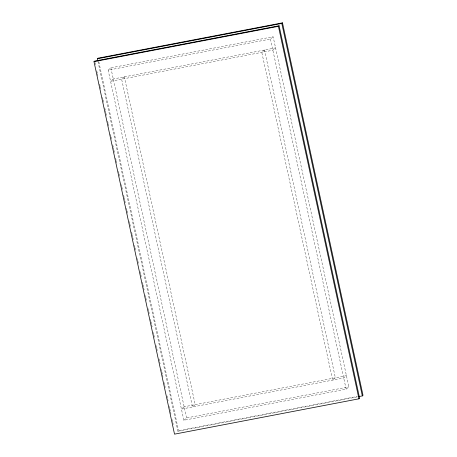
<?xml version="1.0" encoding="UTF-8"?>
<svg xmlns="http://www.w3.org/2000/svg" width="457" height="457" viewBox="0 0 457 457"><rect width="100%" height="100%" fill="white"/><g stroke="black" fill="none" stroke-linecap="round" stroke-linejoin="round"><path stroke-width="0.34" stroke-dasharray="2.29 1.71" d="M108.149 70.144L110.857 67.819L273.149 36.726L348.851 386.856L346.143 389.181L183.851 420.274L108.149 70.144L270.441 39.051L273.149 36.726M183.851 420.274L186.559 417.949L348.851 386.856M97.981 61.552L177.91 431.242L178.584 430.665L357.397 396.408M177.91 431.242L357.425 396.853M270.441 39.051L346.143 389.181M110.857 67.819L186.559 417.949M98.809 61.666L178.584 430.665M94.97 62.483L95.576 65.271M96.781 70.852L97.232 72.943M97.381 73.646L97.838 75.736M99.643 84.105L100.1 86.196M100.249 86.899L100.7 88.989M102.511 97.358L102.962 99.449M103.116 100.152L103.568 102.242M104.773 107.823L105.224 109.914M105.378 110.611L105.83 112.702M105.978 113.405L106.43 115.495M107.641 121.076L108.092 123.167M108.24 123.864L108.692 125.955M110.503 134.329L110.954 136.42M111.108 137.117L111.559 139.214M112.765 144.789L113.216 146.886M113.37 147.582L113.822 149.673M113.97 150.37L114.427 152.467M115.632 158.042L116.084 160.139M116.232 160.835L116.689 162.926M118.494 171.295L118.951 173.392M119.1 174.088L119.551 176.179M121.362 184.548L121.813 186.645M121.968 187.341L122.419 189.432M123.624 195.013L124.076 197.104M124.23 197.801L124.681 199.898M124.83 200.594L125.281 202.685M126.492 208.266L126.943 210.357M127.092 211.054L127.543 213.151M129.354 221.519L129.805 223.61M129.959 224.307L130.411 226.404M131.616 231.985L132.067 234.075M132.222 234.772L132.673 236.863M132.821 237.56L133.278 239.657M134.484 245.238L134.935 247.328M135.083 248.025L135.54 250.116M137.346 258.491L137.803 260.581M137.951 261.278L138.402 263.369M140.213 271.744L140.665 273.834M140.819 274.531L141.27 276.622M142.475 282.203L142.927 284.3M143.081 284.997L143.532 287.087M143.681 287.784L144.132 289.875M145.343 295.456L145.794 297.553M145.943 298.25L146.394 300.34M148.205 308.709L148.656 310.806M148.811 311.503L149.262 313.593M150.467 319.175L150.919 321.265M151.073 321.962L151.524 324.059M151.673 324.756L152.13 326.846M153.335 332.428L153.786 334.518M153.935 335.215L154.392 337.312M156.197 345.681L156.654 347.771M156.802 348.468L157.254 350.565M159.065 358.934L159.516 361.024M159.67 361.721L160.121 363.818M161.327 369.399L161.778 371.49M161.932 372.187L162.384 374.277M162.532 374.974L162.983 377.071M164.194 382.652L164.646 384.743M164.794 385.44L165.245 387.53M167.056 395.905L167.508 397.996M167.662 398.693L168.113 400.783M169.319 406.364L169.77 408.455M169.924 409.158L170.375 411.249M170.524 411.946L170.981 414.036M172.186 419.617L172.637 421.708M172.786 422.411L173.243 424.502M113.273 78.992L110.565 81.317L272.858 50.224L275.565 47.899L113.273 78.992M124.338 76.873L121.631 79.198L192.5 406.981L195.208 404.656L124.338 76.873M264.5 50.019L261.792 52.344L332.662 380.127L335.369 377.802L264.5 50.019M184.142 406.776L181.435 409.101L343.727 378.008L346.435 375.683L184.142 406.776"/><path stroke-width="0.69" d="M93.993 61.666L94.668 61.089L279.09 25.758L359.625 398.236L358.945 398.818L174.523 434.15L93.993 61.666L278.416 26.335L279.09 25.758M97.827 60.855L97.375 58.764L98.055 58.182L282.477 22.85L363.007 395.334L362.332 395.911L358.825 396.585M97.375 58.764L281.798 23.433L282.477 22.85M281.798 23.433L362.332 395.911M278.416 26.335L358.945 398.818"/></g></svg>
